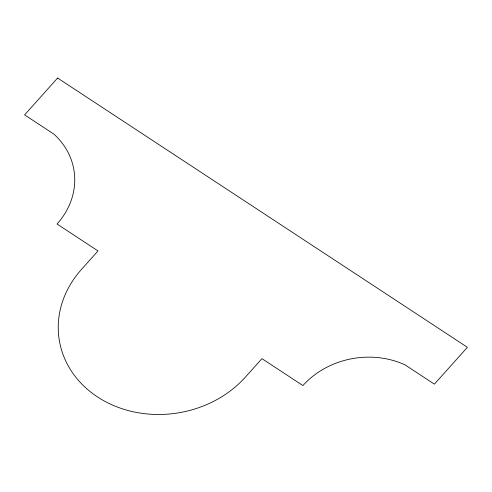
<?xml version="1.0" encoding="UTF-8"?>
<svg xmlns="http://www.w3.org/2000/svg" width="492" height="492" viewBox="0 0 492 492"><rect width="100%" height="100%" fill="white"/><g stroke="black" fill="none" stroke-linecap="round" stroke-linejoin="round"><path stroke-width="0.74" d="M57.607 78.037L24.6 114.882L53.985 134.193A80.055 68.905 -9.1 0 1 57.047 224.008L98.025 250.938L81.524 269.358A105.583 90.879 -9.1 0 0 97.465 396.909A105.583 90.879 -9.1 0 0 245.44 377.069L261.941 358.643L302.924 385.574A80.055 68.905 -9.1 0 1 405.008 364.849L434.393 384.154L467.4 347.309L57.607 78.037"/></g></svg>
